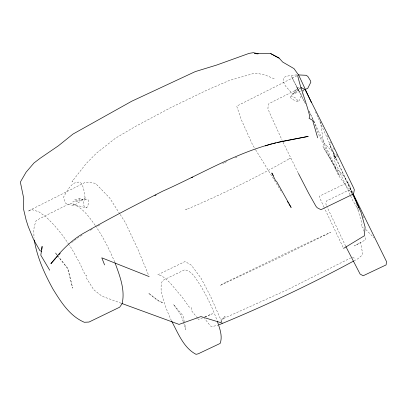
<?xml version="1.0" encoding="UTF-8"?>
<svg xmlns="http://www.w3.org/2000/svg" width="407" height="407" viewBox="0 0 407 407"><rect width="100%" height="100%" fill="white"/><g stroke="black" fill="none" stroke-linecap="round" stroke-linejoin="round"><path stroke-width="0.31" stroke-dasharray="2.04 1.53" d="M298.606 87.352L295.004 90.766L293.645 94.088L299.257 88.675M295.289 91.717L290.435 96.469L290.868 98.001L293.63 99.934L298.438 101.999L302.264 93.569M303.286 91.321L304.049 89.637M220.706 322.252L225.096 316.208L221.642 319.368L287.434 289.723L350.58 257.992M75.27 201.033L83.028 199.664L80.026 198.601L78.2 200.987L72.853 201.75L73.179 202.574L73.001 204.355L86.594 207.906L87.714 206.186L88.609 202.549L88.014 199.618L85.806 199.018L79.716 199.817M72.807 180.611L72.014 181.644L85.969 163.807L96.337 153.281L115.471 138.217L135.333 126.496L170.691 107.651L207.219 90.013L229.146 80.545L254.182 73.316L258.689 73.636L265.573 75.193L275.132 79.182M301.328 87.622L298.987 90.278L295.004 90.766M85.806 199.018L83.694 200.641L83.084 203.846L84.651 207.005L86.594 207.906M71.622 242.521L78.719 237.195M186.798 209.045L185.617 209.839C221.403 194.607 256.588 177.467 290.364 158.191L288.69 158.801M80.301 236.253L82.412 234.997M90.323 230.306L92.974 228.82M97.741 226.15L100.916 224.369M353.942 260.882L357.855 258.766L361.818 255.464L362.617 253.597L360.582 242.455L354.456 245.945L365.644 239.743L364.926 236.075M297.064 75.722L236.701 106.115L241.214 119.536L252.655 144.963L255.306 149.277M301.058 87.505L268.885 103.643L268.63 104.141L267.872 108.293L269.337 112.286L282.219 140.491M222.685 163.482L224.42 162.698M224.995 162.439L226.73 161.655M235.261 157.85L236.945 157.112M202.63 317.862L198.596 319.541L197.843 318.595M204.935 316.9L212.429 313.772L204.828 316.926M303.739 89.952L293.457 93.992L292.282 93.63L285.393 85.918L283.186 81.619L283.399 78.302L285.21 76.735L289.575 75.631L297.059 74.857M219.129 324.761L212.352 326.592L210.505 326.012L204.421 318.366M74.705 199.715L80.026 198.601M290.435 96.469L292.15 96.184L295.1 97.69L297.715 100.437L298.438 101.999M352.289 257.565L355.189 258.287M121.138 303.22L102.03 296.235L93.768 289.769L86.844 278.866L86.788 275.534L85.17 274.923L79.818 263.354L71.917 248.982L69.165 244.917M365.791 229.523L374.028 237.836M337.627 156.97L323.448 142.414L320.431 121.622M57.122 255.036L55.128 252.559L57.072 255.052M57.519 255.53L67.883 268.406L72.705 288.141L67.582 268.508L58.628 257.046M197.466 318.121L191.448 310.526L191.229 307.371L189.092 306.964L182.402 297.451L170.009 282.784L164.845 278.042L160.892 275.453L157.855 274.756L185.104 261.503L191.341 265.181L201.002 278.113L210.689 296.601L221.764 321.932M352.874 194.973L338.568 175.519L318.182 133.45L313.426 120.248L314.006 121.469L309.208 111.381M95.126 225.295C88.731 216.315 81.537 205.901 70.09 203.368L39.83 218.549L36.091 220.782L34.219 226.541L33.817 230.164L33.995 238.075M95.482 225.788C103.246 237.179 109.463 249.562 114.784 262.261M68.819 244.414L62.968 235.775L54.462 225.447L46.266 217.079L38.696 211.716L32.239 209.747L27.935 211.218L85.546 182.214L95.35 183.236L109.61 197.894L119.856 213.96M120.197 214.494L125.32 222.527L138.319 250.244L148.672 275.422M255.642 149.817L281.863 192.404M352.477 192.582L351.79 191.341L349.15 189.993L326.419 201.022L325.88 203.907L326.297 205.27M305.387 103.592L291.427 76.384L305.362 103.353M358.491 210.333L352.452 199.969L350.356 195.391M298.148 172.883L283.018 142.175M330.403 141.712L331.802 144.5M333.481 147.848L334.88 150.636M336.558 153.978L337.398 155.652M296.459 86.584L297.868 89.428M345.65 246.133L326.755 206.339M327.391 135.567L328.744 138.365M343.055 247.253L324.389 207.997M309.188 111.386L339.606 175.788L335.368 168.361C344.347 174.267 349.079 183.755 352.869 193.406M352.182 193.172L329.085 143.763L335.465 157.977L335.449 159.524L333.038 154.675L335.536 156.919L352.264 193.294M324.13 207.428L320.726 200.03L319.475 196.169L347.914 182.336L352.64 194.317M350.096 194.821L334.635 161.075L334.615 155.886L335.465 157.977L333.791 152.854L315.104 110.979M171.423 320.696C166.906 310.8 162.775 300.559 161.106 289.748C161.152 286.564 160.714 283.002 162.897 280.362L184.666 269.8C192.475 270.986 196.103 279.533 200.31 285.221C206.99 296.464 212.719 308.297 217.124 320.614M183.267 321.749L181.064 315.15L173.407 304.319L183.043 315.801L184.513 322.975M183.465 322.349L185.867 329.553L184.641 323.575M355.906 203.286L362.113 223.921L360.989 225.926L363.37 228.118L363.965 231.181M362.952 215.73L363.324 218.193M85.063 197.532L84.671 198.652L73.331 205.84L66.051 203.653L64.881 202.02L63.451 197.298C66.646 191.595 72.151 180.143 80.26 182.387L81.705 183.735L83.613 188.487L85.063 197.532M225.916 282.193L220.029 285.531L276.083 259.193L330.616 232.356C295.35 248.138 260.897 265.771 225.916 282.193M162.846 302.716L157.524 300.534L148.463 293.086L159.112 301.094L162.846 302.716M335.846 168.356L322.965 146.566L335.846 168.356"/><path stroke-width="0.61" d="M41.819 249.435L42.114 246.393L40.802 255.199L49.7 270.212M55.54 258.567L50.865 263.736C60.679 251.246 71.693 239.418 85.938 231.954C111.025 217.501 136.828 204.334 162.627 191.204C202.706 173.463 241.102 149.481 284.569 140.883L308.216 136.401L277.106 142.587M56.39 257.626L58.089 255.749M58.939 254.807L60.216 253.398M343.6 248.392L364.392 235.755L365.104 227.07L361.024 212.347L352.528 193.874M353.383 261.182C309.834 284.793 264.921 305.886 219.129 324.761M154.919 195.564L156.029 194.989M191.565 177.656L192.699 177.111M304.879 89.504L307.733 88.38L310.846 82.163L310.577 80.932L307.819 76.368L306.084 75.28L298.26 74.913M265.262 145.904L269.927 144.404M270.513 144.22L272.308 143.773M273.509 143.478L275.905 142.888M258.048 53.892L254.609 53.597L270.752 53.632L279.136 58.14L282.692 62.047L294.002 68.61L298.906 75.519L311.411 102.528M258.028 53.724L253.363 52.676L249.145 53.358L216.646 65.059L195.314 71.586L131.741 101.226L72.924 134.101L58.384 145.803L40.095 158.313L33.964 163.009L26.109 172.171L20.35 182.077L23.743 198.484L23.56 209.188L26.145 220.07L28.159 226.358L33.547 239.52L39.967 250.727L41.641 251.261M222.268 323.082L200.916 316.585L179.055 324.399L121.734 303.439M149.15 276.597L101.791 257.824L104.589 264.911M301.058 87.505L305.087 89.642L328.703 136.498L353.642 188.034L354.334 189.759L353.551 193.91L320.965 209.691L317.216 207.758L315.985 206.303L308.638 193.233L298.428 173.443M279.136 58.14L270.752 53.632M272.364 173.87L271.779 172.98L275.666 180.901M287.505 201.572L288.166 202.65M288.833 203.729L291.153 207.499L276.368 181.039M272.675 174.425L273.29 175.524M353.281 194.139L386.502 261.553L386.101 264.911L363.161 275.763L360.103 274.053L345.925 246.688M352.721 194.322L353.256 195.467M171.673 321.255C178.124 333.094 183.44 347.695 196.032 354.324L198.194 353.82L220.156 343.427C222.838 336.009 219.607 328.296 217.323 321.215M353.123 193.991L359.137 208.063M115.039 262.836C119.739 275.798 125.346 289.703 122.131 303.688L119.658 307.204L89.026 322.044L84.31 322.273C69.755 316.076 60.994 302.035 52.996 289.128C44.511 273.723 37.103 257.382 34.254 239.906M317.669 137.836L312.601 120.223L309.055 118.33L309.793 116.55C306.496 102.63 300.824 89.347 297.629 75.443"/></g></svg>
